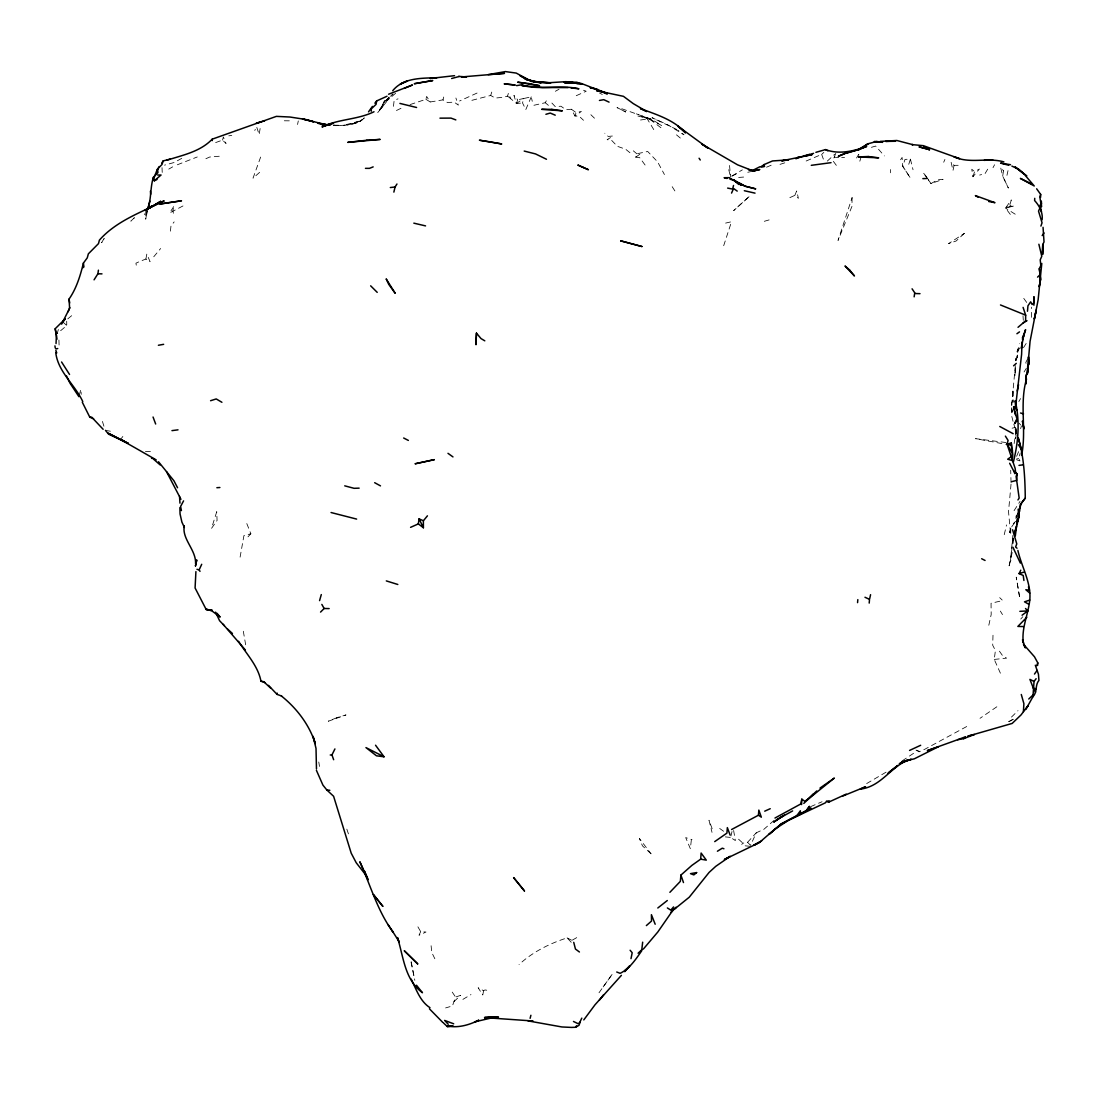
<?xml version="1.0" encoding="UTF-8"?>
<svg xmlns="http://www.w3.org/2000/svg" width="1099" height="1099" viewBox="0 0 1099 1099"><rect width="100%" height="100%" fill="white"/><g stroke="black" fill="none" stroke-linecap="round" stroke-linejoin="round"><path stroke-width="0.75" stroke-dasharray="5 3.75" d="M1011.053 482.53L1010.695 470.207M1011.616 405.407L1015.558 363.426M993.001 635.236L992.699 645.223L995.406 650.484L994.252 659.427L1000.53 673.467M890.369 172.79L890.506 169.548M1013.113 538.414L1013.141 545.873M1031.48 317.336L1031.576 307.143M576.714 937.639L571.933 940.359L571.755 942.846L567.125 937.887C549.624 943.519 532.575 951.968 519.044 964.592M1012.206 552.44L1008.717 567.592L1010.517 560.05L1012.866 535.392M1016.575 428.665L1015.641 438.666L1016.534 432.457M1015.806 360.788L1019.707 343.657M691.326 840.034L690.364 848.73L685.707 837.603L692.013 839.65M170.4 231.147L170.991 225.886L174.15 221.902M1011.039 484.096L1008.525 511.667L1010.682 534.897L1010.833 527.438L1009.555 532.658L1011.945 526.421L1015.188 522.066M1016.067 518.178L1016.451 514.964L1015.655 518.22M393.442 106.342L394.17 100.27L398.03 98.855M1013.251 538.235L1010.517 560.05L1013.168 561.644M260.12 128.542L259.158 134.627L256.562 126.646L254.776 130.493M1014.13 443.584L1016.08 430.616L1016.026 434.435L1014.72 426.22L1017.454 435.369L1013.814 424.187M240.104 557.124L243.923 535.598L250.86 533.771L246.671 523.261M146.483 215.006L145.686 219.182L147.5 210.651L145.631 215.253L146.895 212.629M145.879 259.048L146.826 254.034L150.096 261.727L145.879 259.048L140.232 261.246L135.919 263.197L136.688 267.345M483.601 990.721L482.777 994.993L478.147 987.754L483.601 990.721L484.947 989.952L490.181 990.735M1015.558 360.651L1016.053 358.137L1016.08 361.241M297.554 124.489L298.296 120.931M954.083 165.345L952.984 170.537L951.088 162.102L954.083 165.345L958.163 165.317M988.812 625.249L991.188 614.506L991.051 603.241L1002.728 600.562L999.705 597.65M1006.945 175.345L1008.017 170.647M733.61 830.487L735.382 840.598L730.615 837.438L731.989 831.531M1004.239 534.677L1006.519 524.937M531.243 96.877L525.803 109.584L522.547 102.976L523.632 98.525L531.243 96.877L532.259 101.287M410.064 104.584L425.904 99.322L426.632 96.437L430.272 101.973L442.952 99.872L447.43 102.509L454.175 102.138L458.352 105.119L455.893 98.017M79.293 395.2L80.818 389.362L81.244 394.349M1012.234 542.782L1013.525 537.892M222.534 140.095L223.372 136.977L226.051 143.502L222.534 140.095L213.151 143.474M442.952 99.872L443.708 97.028M653.754 129.586L646.885 118.252L636.376 115.642M1016.85 459.89L1019.996 460.907L1018.636 458.517L1020.037 453.502M58.357 329.535L57.189 333.601L66.764 325.538L66.696 321.224M471.897 100.325L490.676 95.462L495.264 98.072L503.727 97.234L507.559 96.121L508.384 93.278L510.76 98.745L516.461 103.471L522.547 102.976M859.83 161.196L860.915 157.487M1017.138 351.309L1017.866 348.85L1017.482 357.931L1017.138 351.309L1019.899 348.122M1020.628 428.651L1021.452 425.89M1015.215 214.209L1005.516 208.096L1009.844 204.881L1011.327 199.908L1005.516 208.096L1011.19 215.528M972.958 176.747L974.579 171.581L979.401 169.026L972.958 176.747L971.763 169.232L974.579 171.581M908.763 164.287L910.412 159.121L905.013 159.396L902.732 166.251L910.343 177.914L902.732 166.251L902.1 157.445L899.298 161.745M490.676 95.462L491.761 92.082M516.461 103.471L517.67 99.789L513.92 95.366L516.461 103.471L523.632 98.525L517.67 99.789M645.086 165.015L639.645 157.597L635.744 157.171L636.829 153.805L647.696 151.483L657.587 161.855L664.428 174.535M723.691 245.695L731.508 221.737L724.296 223.399M551.89 103.045L555.229 106.589L561.012 106.232L565.669 109.625L571.425 109.254L574.956 116.013L581.371 111.439L576.082 112.606L574.956 116.013L579.255 116.274L583.5 120.286M453.969 1001.601L460.577 995.364L455.577 997.068L452.417 1005.956L445.603 1007.92M260.642 157.061L253.017 178.175L262.098 170.18M836.339 165.358L832.836 160.646L835.858 153.146M794.865 195.347L796.679 190.924L798.41 198.315L794.865 195.347L788.807 198.122M1015.916 518.288L1017.866 513.659M1016.616 456.291L1019.281 450.123M943.698 162.226L944.92 159.451M395.626 93.25L387.59 100.16L389.225 98.415L377.603 112.757L384.952 101.342L393.057 93.923L384.952 101.342L380.886 108.375L385.735 97.935M774.039 820.39L764.025 829.196L756.263 832.822L750.576 845.323L747.554 842.301L742.951 843.208L741.715 844.417M420.67 931.622L419.007 935.235L425.986 932.034L420.67 931.622L417.386 925.935M1027.647 358.865L1025.793 362.478L1027.112 367.121M993.015 167.666L994.568 164.754M533.935 105.27L545.241 102.729L547.7 98.388M1018.842 401.575L1020.531 398.594M103.855 238.813L101.63 242.687L104.35 238.359M386.56 101.438L389.719 95.956M856.561 157.981L858.731 154.313L859.391 158.448M987.699 169.191L984.979 173.724L979.662 175.057M1014.061 510.678L1020.023 501.378M966.708 726.521L924.891 749.202L919.066 751.826L915.701 749.875M1023.499 347.682L1026.521 342.888M1024.062 371.957L1026.342 368.33M598.996 992.782L612.555 973.769L603.159 986.929M120.931 438.982L122.841 436.482M144.312 214.552L146.868 211.228M383.565 102.757L385.488 100.256M153.75 256.781L160.633 248.511M1020.751 619.067L1022.771 616.745M747.554 842.301L756.263 832.822M247.976 536.834L250.86 533.771M134.394 217.671L130.85 221.146L134.243 217.932M1011.465 717.084L1018.004 710.668M827.313 161.1L834.636 154.286M806.158 161.017L821.667 154.396L823.838 152.418M1013.223 523.591L1015.696 521.393M364.401 117.909C356.955 125.286 345.581 125.327 335.772 125.657L344.976 125.217L343.506 125.3L361.983 120.464L352.559 123.734L362.134 119.846L360.184 121.151L364.003 118.074M67.781 318.875L72.232 315.221M902.114 760.906L914.547 752.678M635.744 157.171L641.871 152.802M996.848 706.781L980.02 718.306M886.069 772.171L865.037 784.521M462.899 999.376L470.976 994.568M732.03 175.95L742.333 169.892M168.765 169.109L172.639 166.869M1013.099 719.227L1007.165 722.551L1013.127 719.433M555.352 91.272L559.006 89.253M181.72 158.366L174.301 162.46L164.52 165.152M396.451 110.504L403.196 107.249M728.747 169.699L730.56 176.815L739.517 172.255M810.513 806.693L822.052 801.748M477.062 93.044L459.602 100.984M576.247 95.709L586.193 91.231L582.443 89.857M205.884 158.723L209.703 157.02L219.374 156.237M182.97 205.953L169.658 212.931L174.205 205.774L172.818 210.665L173.889 215.473M766.539 167.199L773.201 164.355M177.337 164.781L197.257 156.965M1010.833 206.241L1005.516 208.096L1014.556 205.829L1010.833 206.241L1009.844 204.881M780.015 164.369L786.692 162.212M871.411 147.321L875.683 146.057L884.352 155.907M764.313 221.297L770.921 219.388M1016.396 459.094L1018.636 458.517M1012.11 428.198L1015.215 427.429M747.773 172.282L751.4 171.485M640.552 120.011L646.665 119.063M228.798 135.823L231.752 135.397M994.252 659.427L1006.56 658.15L1002.302 655.265L999.115 650.759M738.652 177.447L746.152 176.87M841.655 157.583L844.582 157.514M284.311 120.78L291.098 120.849M333.45 125.19L338.341 125.245L333.313 125.121M145.439 451.373L150.549 451.62M745.149 845.818L749.958 846.285M725.326 836.889L730.615 837.438M834.265 157.13L838.716 157.638M1005.983 442.526L975.514 438.666L1005.585 444.243M105.477 430.368L111.494 431.412M621.787 108.732L651.968 119.461L661.804 125.629L646.679 117.552L650.979 119.324L636.39 113.843M641.72 116.467L650.526 119.777L662.491 128.94M646.885 118.252L650.526 119.777M916.964 750.301L919.341 751.386M599.601 93.113L602.307 94.459M567.125 937.887L571.933 940.359M676.929 129.558L652.023 117.689L667.629 124.723L683.963 134.765L678.097 130.424M425.904 99.322L430.272 101.973M571.425 109.254L576.082 112.606M719.68 828.454L723.582 831.27M629.947 152.72L625.647 149.23L617.322 146.291L611.401 140.109L607.115 139.697L613.091 135.96L608.187 136.441L604.821 133.24M507.559 96.121L510.76 98.745M545.241 102.729L548.401 105.353M676.476 134.847L682.891 140.191M633.34 150.824L636.829 153.805M738.583 839.224L742.951 843.208M62.767 321.87L66.764 325.538M590.877 114.722L596.414 120.079M1019.171 423.239L1020.683 425.011M926.828 177.186L923.229 172.722L927.103 178.134M1023.76 298.378L1027.73 303.873M928.078 179.494L930.99 183.56L943.093 179.329L937.722 179.81L930.99 183.56L928.49 179.728M452.238 992.122L455.577 997.068M672.19 186.706L676.077 192.792M1000.337 611.099L1002.494 614.575M434.847 958.754L431.783 952.49L431.096 945.731M712.152 828.632L708.992 820.252L712.015 832.369M821.667 154.396L823.81 160.385M346.831 829.141L348.685 834.622M102.441 421.453L104.817 429.118M411.191 961.68L414.818 980.335M1013.044 421.315L1011.423 414.982L1011.671 402.083L1012.316 412.207L1011.959 408.814M910.412 159.121L913.035 169.741M411.067 962.188L414.474 978.687M243.319 631.252L245.929 646.294M318.779 762.019L319.493 766.429M729.544 165.468L730.56 176.815M1023.004 315.756L1023.293 320.29M162.02 167.652L162.226 172.406M58.92 340.031L59.112 345.938M852.096 197.614L851.931 206.475L838.042 240.434L852.096 197.614M1015.325 367.863L1014.94 376.092L1015.325 367.863M1012.948 390.983L1013.003 402.385L1012.948 390.983M1003.511 170.84L1002.686 176.101L1008.36 188.053L1002.686 176.101L1000.598 167.323L1003.511 170.84M216.723 511.791L211.516 528.385L217.08 520.445L216.723 511.791M382.864 106.342L379.237 110.587L382.864 106.342M749.023 196.707L733.637 210.61L749.023 196.707M964.318 233.4L956.13 240.997L948.547 243.648L964.318 233.4M336.885 717.674L328.326 721.219L345.993 714.927L336.885 717.674M355.897 123.157L347.105 124.833L355.897 123.157M625.674 111.933L617.02 107.537L625.674 111.933M650.993 853.772L642.462 845.859L639.357 838.386L650.993 853.772M1019.515 596.578L1016.232 577.14L1019.515 596.578"/><path stroke-width="1.5" d="M1033.912 305.234L1033.953 296.675L1034.077 302.527L1032.14 304.519L1030.656 301.827L1027.95 305.824L1027.469 311.264M105.477 430.368L108.609 434.201L128.363 443.35L108.279 433.253C124.585 441.441 140.521 451.043 156.195 459.877M1018.031 327.31L1025.614 320.853L1025.669 315.166L1023.087 307.39M1018.292 516.901L1018.938 510.953L1018.8 517.615L1016.973 524.882M1042.525 254.391L1042.745 244.541L1042.525 254.391L1042.745 244.541L1044.023 241.945L1043.047 227.328M371.256 111.246L371.311 108.856L376.064 104.35L376.682 100.916L387.013 96.245M1036.645 188.794L1040.671 194.427L1039.833 197.023L1041.481 206.804L1041.357 201.076M1040.588 197.394L1040.671 194.427M1017.88 550.448C1021.562 566.878 1031.453 582.8 1029.777 600.068C1028.211 614.533 1021.369 628.078 1023.32 642.915L1022.523 639.7L1025.353 647.915M1018.883 515.184L1018.8 517.615L1018.169 509.235M807.367 799.577L804.743 801.24L801.817 799.152L801.597 804.537L800.69 804.015L774.974 818.041M476.458 333.134L475.991 344.55L476.458 333.134L481.019 338.588L484.796 340.827M1036.11 678.715L1034.035 681.421L1032.964 696.656L1025.779 709.514M56.035 343.561L56.42 335.387L55.211 328.725L65.294 318.751L61.558 324.136M1041.797 263.417L1038.143 299.78L1030.065 341.363L1027.125 374.402L1028.128 371.888L1028.046 365.418L1027.125 374.402M1034.736 198.328L1034.626 200.567C1039.352 205.719 1043.088 212.629 1042.113 219.8M1015.723 405.641L1021.603 354.345L1022.029 342.077L1021.397 348.356L1023.567 335.909L1022.523 339.989L1025.601 329.645L1022.386 338.258L1023.375 336.28M1037.621 665.444L1037.772 662.862L1034.489 656.79L1023.512 644.316L1024.941 647.27M1018.938 510.953L1017.798 521.352M1023.403 711.534L1023.897 703.703L1021.287 694.486M642.668 942.173L641.637 950.91C635.717 959.372 629.7 968.645 620.152 973.329L616.731 972.011M62.767 321.87L69.622 308.283L69.045 299.093C76.504 288.405 80.406 275.409 83.4 263.114L87.261 257.867L88.36 253.842L98.498 243.607L99.405 240.132C116.329 220.872 141.812 212.052 164.149 200.856L155.742 204.648M700.667 859.157L701.121 853.044L706.286 860.119L700.667 859.157L691.875 865.394L680.913 875.092L680.336 881.371L669.882 892.319M758.447 815.224L758.832 810.087L761.346 817.189L758.447 815.224L731.577 829.525M1012.413 457.308L1012.426 449.807M1012.165 460.426L1012.619 454.656L1011.3 443.021L1007.014 444.078L1015.146 468.366L1015.71 473.133M1009.638 463.256L1013.718 471.073L1017.166 473.903L1016.644 480.442L1011.465 481.692M869.199 603.09L869.488 599.683M857.563 602.637L857.824 599.628M1015.325 535.927L1017.509 518.783L1017.152 521.764M281.646 696.038L277.03 694.376L277.182 693.126M316.471 768.86L316.017 748.405L313.036 736.289L315.317 743.638C309.314 724.736 296.73 708.237 281.317 695.928M94.061 279.833L97.921 273.761L98.415 270.175M914.148 296.84L914.629 293.515L920 293.667M418.334 523.893L419.076 518.838L423.376 520.775L423.403 527.74L418.334 523.893L410.573 527.341M1026.535 378.963C1019.199 403.965 1026.768 429.888 1021.603 455.343L1021.507 452.211M1028.76 699.019L1032.799 695.172L1032.964 696.656C1037.511 692.15 1034.901 685.048 1038.926 680.432L1038.445 674.209L1035.313 665.225M1013.36 462.102C1018.361 441.935 1020.078 421.288 1015.201 400.709L1015.545 406.342M149.835 201.144L147.761 208.989C151.456 198.685 150.082 187.847 153.352 177.379L157.94 172.584L157.555 169.026L162.034 164.438L163.119 160.949L170.002 159.121M630.991 958.658L632.2 952.737L630.112 950.25M1017.248 390.997L1018.553 384.719M869.625 598.941L870.573 594.683M184.289 525.817C181.651 539.059 196.254 549.843 195.567 563.65M800.69 804.015L801.817 799.152M1005.393 436.124L1008.099 440.438L1007.014 444.078L1011.891 452.39L1011.3 443.021M733.528 185.47L732.882 188.025L737.223 191.102M530.116 1018.333L530.899 1015.284M1014.817 533.015L1016.548 526.517M319.575 600.617L321.293 594.586M731.549 193.094L733.431 188.822M1014.899 531.312L1016.451 526.49M580.052 1022.152L579.036 1025.271L575.615 1027.277L571.425 1027.414L561.919 1026.961L528.015 1020.889L533.015 1020.985L484.59 1017.605L493.547 1017.125M1040.904 226.092L1042.044 222.809L1038.528 211.132L1039.915 207.972M1036.769 665.678L1037.772 662.862M393.868 192.119L395.063 187.009L390.31 187.531M151.58 458.434L151.854 457.692L160.166 464.932M1019.213 509.29L1021.63 502.957L1025.271 498.122C1025.037 478.01 1024.021 457.514 1018.375 438.02M68.165 311.704L69.773 307.555M152.788 180.428L157.555 169.026M396.959 184.014L395.063 187.009M1016.204 420.01L1014.611 423.623L1017.358 420.326L1013.58 406.932L1016.369 407.578M1017.166 473.903L1016.094 476.32L1019.158 498.067L1017.949 499.935M200.004 571.384L199.166 569.832L201.708 564.282M581.797 1018.127L579.613 1022.729L578.005 1023.664L573.472 1021.466M1039.324 268.664L1040.616 279.297L1039.228 286.647L1040.616 279.297L1039.324 268.664L1040.822 265.573L1040.217 259.872L1041.783 256.273L1038.871 244.239M1023.911 580.464L1023.224 575.464L1019.075 573.596L1020.751 570.189M333.643 759.711L331.953 754.917L334.92 748.927M183.574 500.869L180.593 506.46L181.431 510.582M156.58 171.348L159.204 166.553M447.348 1026.59L452.87 1026.026L447.348 1026.59L443.282 1022.798M161.841 163.092L163.119 160.949M826.132 801.638L828.797 802.078L829.457 801.006L826.462 801.102M575.615 1027.277L576.535 1025.807M673.866 908.832L657.806 932.007L643.313 949.11M1026.48 707.907L1028.211 705.421L1021.04 714.927L1012.165 723.43L968.04 736.138M368.536 111.851L372.424 106.411M1034.489 674.072L1037.099 670.431M1042.168 235.584L1044.05 232.974M796.404 816.227L800.374 810.801L800.36 814.318L781.224 823.92L769.025 834.375L781.224 823.92L810.952 808.053L800.36 814.318M1017.866 513.659L1019.666 511.214L1020.243 504.551L1025.271 498.122M1041.564 203.219L1040.066 205.225L1041.454 211.846M326.087 124.654L302.486 118.967L289.971 117.03L276.385 116.37L212.203 139.175C200.265 151.731 182.654 155.151 166.787 160.248M583.789 1019.899L594.999 1004.802L621.402 975.349M599.367 1000.131L603.667 994.677M374.883 103.196L376.682 100.916M423.376 520.775L427.429 515.829M673.55 906.922L670.816 910.137L667.381 907.953M624.782 971.667L629.727 965.856L624.713 970.76M392.728 90.709C403.36 77.603 421.59 78.263 436.907 77.699L430.08 78.469L454.533 75.68M671.049 912.39L676.132 907.279L671.42 911.291M803.795 803.424L816.749 790.937M320.551 612.088L324.15 608.503L329.151 608.585M807.257 799.907L813.507 793.78M1026.837 617.253L1017.866 626.43L1023.361 626.554M1037.566 277.14L1040.121 274.668M638.093 953.231L641.72 949.797M1013.594 365.802L1016.273 363.371M646.363 925.592L651.515 921.058L651.419 914.684L655.183 924.245M145.618 210.967L150.59 206.639M83.071 267.661L83.922 266.92L83.4 263.114M153.352 177.379L154.272 180.813L161.058 175.016L157.693 175.043M807.463 799.729L834.347 778.065L819.978 788.093M889.187 772.171L897.787 765.399M149.615 207.876L152.225 205.788L145.041 210.376L151.896 206.53M887.951 773.188L897.388 765.769M657.806 907.994L667.299 900.534M842.425 796.184L865.572 786.733L860.311 789.109C880.629 786.829 890.108 767.748 907.719 760.11L899.298 763.723L911.25 759.272L901.592 761.882L914.368 758.791L938.628 746.647L927.309 750.631L957.614 739.723L963.631 738.665L965.623 737.113M1022.07 615.206L1027.812 610.907L1025.518 608.516M674.374 909.216L689.252 897.21L709.102 872.414L715.751 866.342L730.203 856.327L724.337 859.514L759.258 842.658L774.534 829.402L788.67 820.17L825.624 802.696M764.162 164.548L761.099 166.773L764.464 166.402L764.162 164.548L772.528 160.949L788.601 159.877L781.664 160.852L812.079 154.629L797.489 157.459M1016.918 333.739L1019.501 331.871M714.721 841.614L726.92 833.124L727.346 827.616L730.134 835.116M1010.97 456.923L1007.701 459.217L1012.66 460.687M783.23 815.705L773.696 822.093L784.452 815.073M717.413 851.23L722.277 848.194L723.925 848.758M1023.155 322.969L1026.974 320.688L1025.614 320.853M754.518 845.158L761.634 840.9M792.626 810.925L776.361 819.854M151.772 206.585L145.796 209.882L154.272 205.403M753.818 845.007L760.329 841.587M920.66 745.287L909.56 750.425M154.272 180.813L157.033 179.453M846.175 794.137L828.797 802.078M388.593 94.226L412.455 84.994L404.157 88.401M857.44 150.11L868.059 143.763L876.7 141.469M400.036 84.417L407.537 80.873L400.97 83.62M857.234 150.22L866.685 146.442C853.717 151.167 838.922 154.753 825.5 149.601L815.898 152.335M447.65 1026.04C458.269 1028.156 469.094 1024.982 478.601 1020.284M474.397 1022.235L478.683 1020.229M764.725 811.172L770.234 808.699M845.104 153.572L838.276 156.333L844.582 153.475L859.473 149.354L846.697 153.077M373.165 166.883L369.456 168.367L365.459 168.339M374.003 111.755C357.56 119.832 338.588 118.857 322.021 126.935L333.464 123.157L323.834 125.643L330.799 124.572L322.323 125.602L326.472 125.217M963.631 738.665L974.387 734.53L968.178 735.973M957.614 739.723L965.128 736.907M795.882 158.751L799.852 157.308M751.881 170.798L759.862 166.773L764.464 166.402M1029.777 600.068L1024.529 601.826L1028.417 604.024M210.582 400.709L216.228 398.937L221.902 402.289M261.535 121.659L256.122 123.335L264.639 120.835M806.79 155.412L813.59 153.338M1019.075 573.596L1023.664 572.208M545.901 114.296L550.228 113.06L555.242 115.175M451.634 78.51L459.203 76.477M809.523 154.368L803.534 155.989M475.688 1021.644L495.003 1017.125L484.59 1017.605L498.465 1017.097L495.182 1017.111M754.202 170.84L759.807 169.534L752.705 170.867M516.612 85.64L521.008 84.87L526.517 86.107L522.327 85.434C540.928 90.242 560.408 84.513 578.926 88.799L571.137 87.934M599.45 100.449L603.777 99.679L609.052 102.125M158.393 345.265L163.641 344.33M56.076 348.809L57.739 348.548M1018.993 465.385L1022.674 464.877M811.282 165.331L831.036 162.666M171.966 430.629L178.011 429.833M880.175 141.4L896.839 140.493L912.953 144.711L911.895 144.587L923.325 145.659L959.496 158.627L953.959 156.786C969.909 164.149 987.506 157.13 1003.895 161.896M216.874 487.709L219.896 487.503M992.768 159.863L984.264 160.317L987.946 160.124M1019.858 611.332L1027.812 610.907M566.26 81.642L549.225 82.713L550.681 82.81L536.477 82.233L525.377 79.183L536.477 82.233L550.681 82.81L531.449 81.326L520.033 75.652L526.146 79.348L541.134 82.782L531.449 81.326L516.242 73.084L505.389 71.586L488.162 74.636L504.482 73.358L461.346 76.957L466.484 76.944L458.654 76.353M922.858 178.642L927.474 178.436M330.25 754.999L331.953 754.917M359.139 488.148L354.07 488.313L344.729 485.84M439.957 118.156L450.988 118.101L455.838 119.901M576.879 83.675L581.934 84.06L576.714 82.205L564.158 82.384L575.354 83.029L564.158 82.384L571.961 82.933M97.921 273.761L101.987 273.871M727.634 188.094L732.745 189.11M572.675 82.452L571.453 82.37L574.118 82.892M568.444 83.029L565.065 82.768L581.481 83.51L595.919 89.115L590.19 87.741L596.853 89.033L602.98 92.11M514.414 84.911L504.194 83.867L515.541 85.076M568.018 87.604L542.384 87.508L521.572 85.516M316.388 770.275L322.914 785.098L326.815 789.961L329.837 790.305M572.455 82.411L568.471 81.944L573.06 83.002M384.032 756.771L376.49 755.81L365.953 747.595L384.032 756.771L375.542 745.218M195.91 571.631L195.086 587.992L206.214 609.56L212.011 610.343M1010.503 164.699L1000.598 163.105L1008.676 165.235M570.532 82.082L575.986 82.975M327.282 124.86L317.68 123.212L328.285 124.984M988.674 201.502L994.966 202.697L975.39 195.595L978.247 197.27M413.828 223.152L425.56 225.899M206.214 609.56L211.997 610.151M754.752 170.977L748.46 169.562L753.186 170.936L737.58 164.836L701.698 144.024L707.99 148.131L677.959 126.193L685.378 132.814M744.325 190.718L755.027 193.136M196.955 569.323L199.166 569.832M399.912 103.416L416.576 107.496M1034.035 681.421L1029.914 679.388L1033.335 688.166L1036.151 688.867M524.209 151.071L535.515 153.915L546.478 159.259M331.06 512.532L356.626 519.085M727.043 178.464L724.131 177.708L729.31 177.653L741.289 185.278L734.324 180.346L729.956 179.206M1011.891 166.086L1019.103 169.452L1024.131 174.164L1015.119 166.938L1026.809 175.854M1020.545 413.004L1023.526 413.883M386.312 580.904L397.811 584.476M1007.014 444.078L1010.778 445.26M238.552 641.294C246.533 654.235 258.059 665.843 260.944 681.16L264.996 682.589M206.172 608.956L212.244 611.14L220.143 617.061L217.011 613.269M453.681 1023.801L444.628 1020.421L448.241 1024.268M1000.475 304.959L1025.669 315.166M326.815 789.961L333.601 796.28L351.213 853.195L356.241 862.784L366.008 875.285L364.95 873.636L367.959 879.186M82.301 402.234L89.802 417.194L93.607 418.774M864.982 597.265L869.158 599.189M646.528 111.494L640.456 108.595C656.391 114.571 673.467 119.599 685.391 132.622M1031.013 183.629L1020.38 178.409L1034.255 185.978L1024.982 175.112M607.17 94.184L600.397 90.846L607.197 93.305L596.523 90.626L623.449 96.327L633.299 103.636L646.624 111.466M981.654 558.732L985.061 560.463M403.663 438.006L408.361 440.424M825.5 149.601L827.877 150.838M999.76 426.481L1013.154 433.693M739.242 183.052L744.971 186.171L755.562 188.836L744.971 186.171L734.324 180.346M374.663 482.695L380.488 485.882M447.98 453.324L452.967 456.909M122.209 439.93L124.75 441.825M579.42 951.995L575.45 949.041L573.733 942.338M429.984 1007.701C419.983 1001.271 416.233 989.182 411.177 979.127M1029.763 593.075L1025.834 589.737L1029.461 590.204L1028.444 586.88M1017.001 548.209L1015.6 546.986L1016.781 543.895L1012.591 529.787M370.651 285.822L377.218 292.361M1016.905 409.913L1013.58 406.932L1015.339 414.708M227.534 629.026L232.452 633.505M442.567 1022.207L429.434 1008.827M270.821 688.29L263.76 681.723L260.944 681.16M103.141 429.297L91.698 417.167L89.802 417.194M734.132 180.112L738.707 184.467M245.407 650.045L223.015 624.177M277.03 694.376L268.486 685.364M224.402 625.771L219.58 620.701L215.583 612.17M416.48 985.24L422.456 992.74C404.597 979.676 403.58 956.913 397.467 937.557L398.649 940.799M158.503 461.759L173.93 480.771L177.557 487.75M69.539 374.457L61.571 361.997M699.074 158.242L700.255 160.001M78.908 396.67L70.006 383.18L66.489 375.982M388.029 924.561L393.03 932.021C377.383 910.851 370.542 885.286 359.84 861.767L367.382 878.513M912.074 288.817L915.069 293.309M1018.43 444.738L1021.328 449.257L1018.32 438.46M399.212 941.857L392.329 930.963M82.768 401.561C74.814 384.471 57.931 371.915 55.733 352.463M1033.335 688.166L1035.601 692.136M166.526 471.677L180.95 499.317M321.842 604.423L324.15 608.503M1012.948 547.275L1020.367 563.114M419.076 518.838L423.403 527.74M184.385 527.479L181.898 522.107L180.057 513.975L179.879 507.628M367.478 877.867L364.387 871.095L367.904 879.901M1013.718 471.073L1014.899 473.696M153.049 417.016L155.66 424.008M680.913 875.092L683.482 882.566M55.829 350.238L56.75 352.93M55.211 328.725L56.983 339.206M69.732 302.967L69.045 299.093M54.95 345.869L55.252 348.012M150.398 191.24L150.687 194.262M179.535 496.418L179.961 503.15M212.203 139.175L212.258 140.59M1026.329 374.773L1025.82 383.867L1026.329 374.773M1029.076 362.546L1028.65 364.895L1028.444 356.818L1029.076 362.546M1036.261 310.179L1034.324 318.861L1036.261 310.179M196.721 560.16L195.471 565.93L196.721 560.16M809.359 806.432L806.323 810.691L809.359 806.432M696.629 872.579L693.854 874.914L690.515 873.65L696.629 872.579M865.408 145.549L861.396 148.489L868.059 143.763L865.408 145.549M160.619 201.364L153.269 205.76L160.619 201.364M434.284 459.657L415.285 463.751L434.284 459.657M419.653 82.768L414.268 83.744L432.759 80.557L419.653 82.768M167.515 202.848L159.685 204.071L181.5 200.787L167.515 202.848M366.832 140.246L347.792 142.362L380.158 139.408L366.832 140.246M868.196 156.511L858.443 156.937L878.664 157.83L868.196 156.511M891.646 141.167L885.739 141.4L895.52 141.263L891.646 141.167M551.863 109.364L541.67 109.309L562.358 110.834L551.863 109.364M877.813 141.606L874.282 141.579L882.607 142.334L877.813 141.606M528.825 83.579L517.643 82.191L539.54 85.695L528.825 83.579M489.769 141.826L479.411 140.205L501.735 143.955L489.769 141.826M307.253 119.832L302.486 118.967L313.49 121.783L307.253 119.832M924.3 148.2L919.011 146.868L929.52 149.67L923.833 147.17L929.52 149.67L924.3 148.2M641.898 246.519L620.688 240.846L641.898 246.519M583.308 167.46L577.813 165.042L588.405 169.727L583.308 167.46M849.568 269.928L845.035 265.999L854.459 275.973L849.568 269.928M417.689 963.878L404.391 950.855L417.689 963.878M524.457 890.946L513.631 877.634L524.457 890.946M382.782 906.263L373.44 894.6L382.782 906.263M395.049 293.076L388.758 284.407L386.175 278.885L395.049 293.076M1023.471 426.082L1022.427 421.123L1023.911 428.885L1023.471 426.082"/></g></svg>
